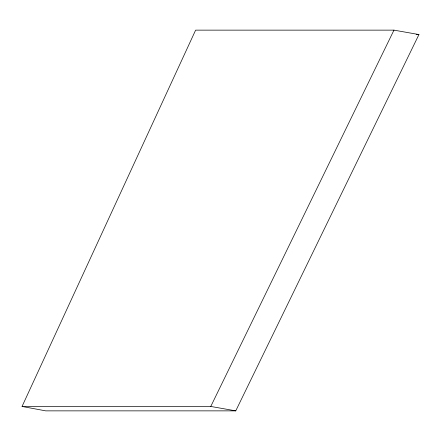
<?xml version="1.0" encoding="UTF-8"?>
<svg xmlns="http://www.w3.org/2000/svg" width="441" height="441" viewBox="0 0 441 441"><rect width="100%" height="100%" fill="white"/><g stroke="black" fill="none" stroke-linecap="round" stroke-linejoin="round"><path stroke-width="0.66" d="M22.05 406.448L195.628 30.137L393.973 30.137L418.95 34.552L235.753 410.863L45.715 410.863L22.05 406.448L210.776 406.448L235.753 410.863M210.776 406.448L393.973 30.137M416.194 34.552L418.95 34.552"/></g></svg>
